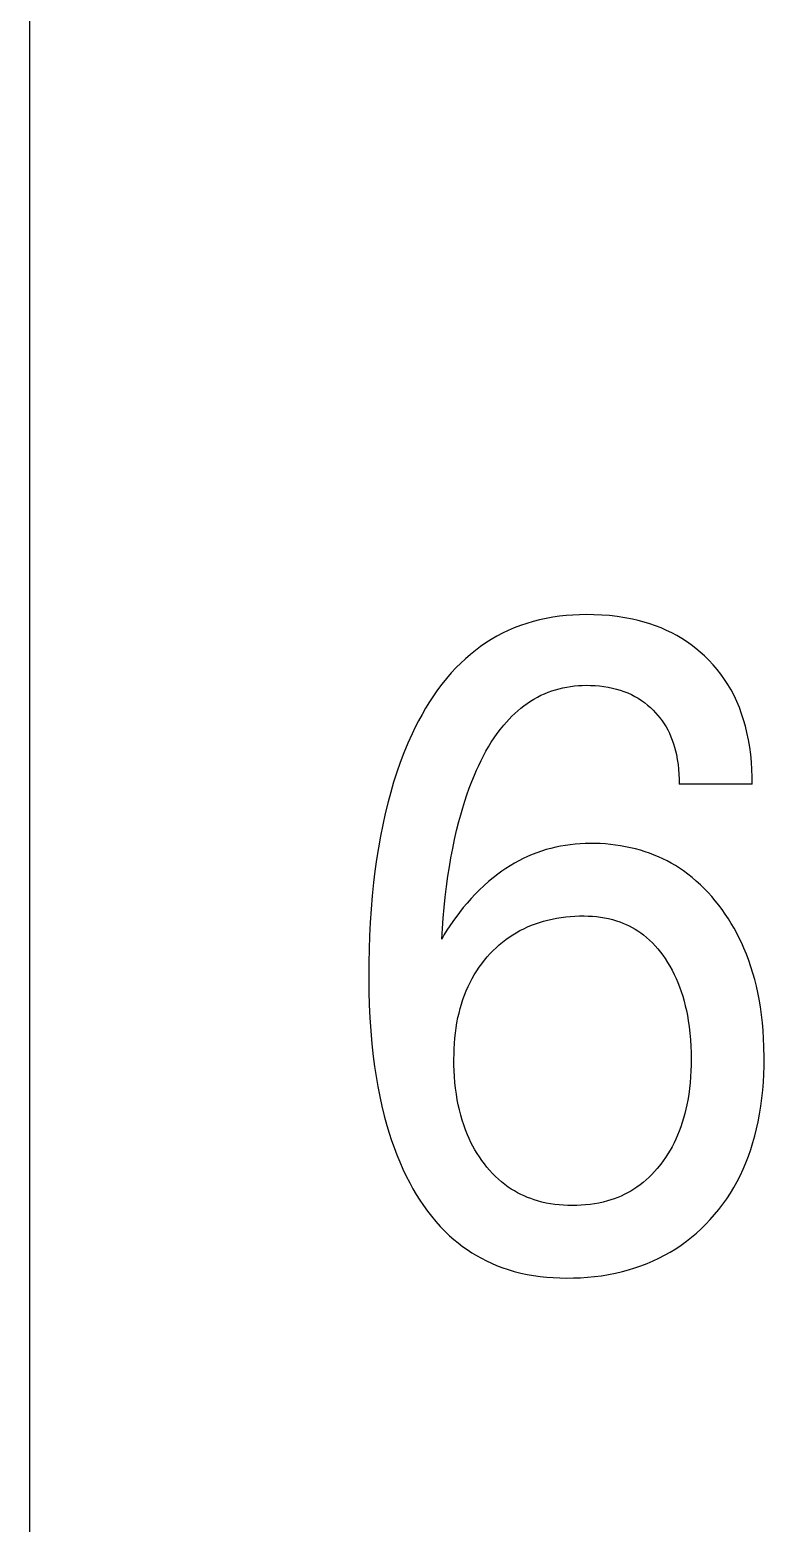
# Model space of a CAD drawing. Extents: x 10 to 656, y -396 to 292.
# Drawn here: x 273.668 to 274.063, y 102.34 to 103.144 of the extents above; entities that cross this region are included whole.
import ezdxf

# ---------------------------------------------------------------- set-up
doc = ezdxf.new("R2010")
doc.units = 0
doc.header["$LTSCALE"] = 5
doc.header["$MEASUREMENT"] = 0
doc.layers.get('0').update_dxf_attribs({"linetype": 'CONTINUOUS'})

msp = doc.modelspace()

# ---------------------------------------------------------------- linework, layer by layer
at = {"color": 7, "linetype": 'Continuous'}
for p, q in [((273.66778, 91.58891), (273.66778, 118.10856)), ((273.66778, 101.48823), (273.66778, 118.10856)), ((273.66778, 91.58891), (273.66778, 118.10856)), ((273.66778, 101.48823), (273.66778, 118.10856)), ((273.9561, 102.82893), (273.95251, 102.82854)), ((273.95969, 102.82921), (273.9561, 102.82893)), ((273.96329, 102.82938), (273.95969, 102.82921)), ((273.96689, 102.82946), (273.96329, 102.82938)), ((273.97108, 102.82941), (273.96689, 102.82946)), ((273.97526, 102.82923), (273.97108, 102.82941)), ((273.97943, 102.8289), (273.97526, 102.82923)), ((273.98357, 102.82842), (273.97943, 102.8289)), ((273.92504, 102.82095), (273.92193, 102.81945)), ((273.9282, 102.82233), (273.92504, 102.82095)), ((273.93155, 102.82362), (273.9282, 102.82233)), ((273.93495, 102.82476), (273.93155, 102.82362)), ((273.9384, 102.82577), (273.93495, 102.82476)), ((273.94188, 102.82665), (273.9384, 102.82577)), ((273.9454, 102.8274), (273.94188, 102.82665)), ((273.94894, 102.82803), (273.9454, 102.8274)), ((273.95251, 102.82854), (273.94894, 102.82803)), ((273.98769, 102.82779), (273.98357, 102.82842)), ((273.99179, 102.82699), (273.98769, 102.82779)), ((273.99492, 102.82626), (273.99179, 102.82699)), ((273.99803, 102.82542), (273.99492, 102.82626)), ((274.00112, 102.82448), (273.99803, 102.82542)), ((274.00416, 102.82343), (274.00112, 102.82448)), ((274.00716, 102.82227), (274.00416, 102.82343)), ((274.01011, 102.82099), (274.00716, 102.82227)), ((274.01301, 102.81959), (274.01011, 102.82099)), ((273.91296, 102.81422), (273.91011, 102.81225)), ((273.91588, 102.81608), (273.91296, 102.81422)), ((273.91887, 102.81783), (273.91588, 102.81608)), ((273.92193, 102.81945), (273.91887, 102.81783)), ((274.01572, 102.81814), (274.01301, 102.81959)), ((274.01837, 102.81658), (274.01572, 102.81814)), ((274.02095, 102.81492), (274.01837, 102.81658)), ((274.02346, 102.81315), (274.02095, 102.81492)), ((274.0259, 102.81129), (274.02346, 102.81315)), ((273.902, 102.80574), (273.89946, 102.80339)), ((273.90462, 102.80801), (273.902, 102.80574)), ((273.90733, 102.81018), (273.90462, 102.80801)), ((273.91011, 102.81225), (273.90733, 102.81018)), ((274.02827, 102.80932), (274.0259, 102.81129)), ((274.03055, 102.80726), (274.02827, 102.80932)), ((274.03293, 102.80493), (274.03055, 102.80726)), ((274.0352, 102.80249), (274.03293, 102.80493)), ((273.89434, 102.79809), (273.89179, 102.79513)), ((273.89701, 102.80095), (273.89434, 102.79809)), ((273.89946, 102.80339), (273.89701, 102.80095)), ((274.03736, 102.79996), (274.0352, 102.80249)), ((274.0394, 102.79733), (274.03736, 102.79996)), ((274.04133, 102.79462), (274.0394, 102.79733)), ((273.88701, 102.78896), (273.88477, 102.78576)), ((273.88934, 102.79209), (273.88701, 102.78896)), ((273.89179, 102.79513), (273.88934, 102.79209)), ((273.94837, 102.78839), (273.95036, 102.78901)), ((273.95036, 102.78901), (273.95238, 102.78956)), ((273.95238, 102.78956), (273.95442, 102.79004)), ((273.95442, 102.79004), (273.95648, 102.79044)), ((273.95648, 102.79044), (273.95854, 102.79078)), ((273.95854, 102.79078), (273.96063, 102.79104)), ((273.96063, 102.79104), (273.96271, 102.79123)), ((273.96271, 102.79123), (273.9648, 102.79135)), ((273.9648, 102.79135), (273.96689, 102.79141)), ((273.96689, 102.79141), (273.96928, 102.79139)), ((273.96928, 102.79139), (273.97167, 102.79128)), ((273.97167, 102.79128), (273.97404, 102.79108)), ((273.97404, 102.79108), (273.97641, 102.79079)), ((273.97641, 102.79079), (273.97875, 102.7904)), ((273.97875, 102.7904), (273.98109, 102.78992)), ((273.98109, 102.78992), (273.98317, 102.78939)), ((273.98317, 102.78939), (273.98522, 102.78878)), ((273.98522, 102.78878), (273.98725, 102.78809)), ((274.04314, 102.79183), (274.04133, 102.79462)), ((274.04482, 102.78897), (274.04314, 102.79183)), ((274.04645, 102.78586), (274.04482, 102.78897)), ((273.88263, 102.78249), (273.88059, 102.77915)), ((273.88477, 102.78576), (273.88263, 102.78249)), ((273.93175, 102.77908), (273.93345, 102.78041)), ((273.93345, 102.78041), (273.93519, 102.78168)), ((273.93519, 102.78168), (273.93697, 102.78289)), ((273.93697, 102.78289), (273.9388, 102.78402)), ((273.9388, 102.78402), (273.94067, 102.78507)), ((273.94067, 102.78507), (273.94258, 102.78604)), ((273.94258, 102.78604), (273.94448, 102.7869)), ((273.94448, 102.7869), (273.94641, 102.78768)), ((273.94641, 102.78768), (273.94837, 102.78839)), ((273.98725, 102.78809), (273.98925, 102.7873)), ((273.98925, 102.7873), (273.9912, 102.78642)), ((273.9912, 102.78642), (273.99311, 102.78544)), ((273.99311, 102.78544), (273.9949, 102.78441)), ((273.9949, 102.78441), (273.99663, 102.78329)), ((273.99663, 102.78329), (273.9983, 102.78208)), ((273.9983, 102.78208), (273.99992, 102.78079)), ((273.99992, 102.78079), (274.00148, 102.77943)), ((274.04794, 102.78268), (274.04645, 102.78586)), ((274.04929, 102.77943), (274.04794, 102.78268)), ((273.87864, 102.77576), (273.87678, 102.77232)), ((273.88059, 102.77915), (273.87864, 102.77576)), ((273.92398, 102.77158), (273.92544, 102.77317)), ((273.92544, 102.77317), (273.92695, 102.77472)), ((273.92695, 102.77472), (273.9285, 102.77623)), ((273.9285, 102.77623), (273.9301, 102.77768)), ((273.9301, 102.77768), (273.93175, 102.77908)), ((274.00148, 102.77943), (274.00297, 102.77799)), ((274.00297, 102.77799), (274.00427, 102.77662)), ((274.00427, 102.77662), (274.00551, 102.7752)), ((274.00551, 102.7752), (274.00669, 102.77373)), ((274.00669, 102.77373), (274.0078, 102.77221)), ((274.0505, 102.77613), (274.04929, 102.77943)), ((274.05158, 102.77278), (274.0505, 102.77613)), ((274.05254, 102.76939), (274.05158, 102.77278)), ((273.87331, 102.76531), (273.87103, 102.76022)), ((273.87501, 102.76883), (273.87331, 102.76531)), ((273.87678, 102.77232), (273.87501, 102.76883)), ((273.91744, 102.76314), (273.91907, 102.76546)), ((273.91907, 102.76546), (273.92078, 102.76773)), ((273.92078, 102.76773), (273.92257, 102.76994)), ((273.92257, 102.76994), (273.92398, 102.77158)), ((274.0078, 102.77221), (274.00885, 102.77065)), ((274.00885, 102.77065), (274.00984, 102.76904)), ((274.00984, 102.76904), (274.01075, 102.7674)), ((274.01075, 102.7674), (274.01164, 102.7656)), ((274.01164, 102.7656), (274.01246, 102.76376)), ((274.05337, 102.76596), (274.05254, 102.76939)), ((274.05418, 102.76203), (274.05337, 102.76596)), ((273.87103, 102.76022), (273.8689, 102.75507)), ((273.913, 102.75589), (273.91441, 102.75834)), ((273.91441, 102.75834), (273.91589, 102.76076)), ((273.91589, 102.76076), (273.91744, 102.76314)), ((274.01246, 102.76376), (274.01319, 102.76189)), ((274.01319, 102.76189), (274.01385, 102.75999)), ((274.01385, 102.75999), (274.01444, 102.75806)), ((274.01444, 102.75806), (274.01496, 102.75611)), ((274.05484, 102.75807), (274.05418, 102.76203)), ((274.05537, 102.7541), (274.05484, 102.75807)), ((273.86692, 102.74987), (273.86508, 102.74461)), ((273.8689, 102.75507), (273.86692, 102.74987)), ((273.90796, 102.74572), (273.90914, 102.7483)), ((273.90914, 102.7483), (273.91037, 102.75086)), ((273.91037, 102.75086), (273.91165, 102.75339)), ((273.91165, 102.75339), (273.913, 102.75589)), ((274.01496, 102.75611), (274.01542, 102.75414)), ((274.01542, 102.75414), (274.01592, 102.75151)), ((274.01592, 102.75151), (274.01632, 102.74885)), ((274.01632, 102.74885), (274.01661, 102.74619)), ((274.05576, 102.75012), (274.05537, 102.7541)), ((274.05603, 102.74614), (274.05576, 102.75012)), ((273.86508, 102.74461), (273.86338, 102.73932)), ((273.90542, 102.73962), (273.90684, 102.74311)), ((273.90684, 102.74311), (273.90796, 102.74572)), ((274.01661, 102.74619), (274.01682, 102.74353)), ((274.01682, 102.74353), (274.01693, 102.74087)), ((274.01693, 102.74087), (274.01697, 102.73824)), ((274.05619, 102.74218), (274.05603, 102.74614)), ((274.05623, 102.73824), (274.05619, 102.74218)), ((273.8618, 102.73398), (273.86035, 102.72861)), ((273.86338, 102.73932), (273.8618, 102.73398)), ((273.90163, 102.72897), (273.90282, 102.73254)), ((273.90282, 102.73254), (273.90408, 102.73609)), ((273.90408, 102.73609), (273.90542, 102.73962)), ((274.05623, 102.73824), (274.01697, 102.73824)), ((273.86035, 102.72861), (273.85884, 102.72249)), ((273.89946, 102.72176), (273.90051, 102.72538)), ((273.90051, 102.72538), (273.90163, 102.72897)), ((273.85748, 102.71634), (273.85625, 102.71015)), ((273.85884, 102.72249), (273.85748, 102.71634)), ((273.89725, 102.71328), (273.89847, 102.71813)), ((273.89847, 102.71813), (273.89946, 102.72176)), ((273.85625, 102.71015), (273.85515, 102.70394)), ((273.89512, 102.7035), (273.89614, 102.7084)), ((273.89614, 102.7084), (273.89725, 102.71328)), ((273.85515, 102.70394), (273.85418, 102.69771)), ((273.8942, 102.69858), (273.89512, 102.7035)), ((273.93784, 102.70032), (273.9354, 102.69928)), ((273.94032, 102.70129), (273.93784, 102.70032)), ((273.94282, 102.70216), (273.94032, 102.70129)), ((273.94536, 102.70295), (273.94282, 102.70216)), ((273.94792, 102.70365), (273.94536, 102.70295)), ((273.95051, 102.70426), (273.94792, 102.70365)), ((273.95311, 102.70479), (273.95051, 102.70426)), ((273.95574, 102.70523), (273.95311, 102.70479)), ((273.95838, 102.7056), (273.95574, 102.70523)), ((273.96103, 102.70588), (273.95838, 102.7056)), ((273.96368, 102.70609), (273.96103, 102.70588)), ((273.96635, 102.70622), (273.96368, 102.70609)), ((273.96902, 102.70628), (273.96635, 102.70622)), ((273.97177, 102.70627), (273.96902, 102.70628)), ((273.97452, 102.70619), (273.97177, 102.70627)), ((273.97726, 102.70602), (273.97452, 102.70619)), ((273.98, 102.70578), (273.97726, 102.70602)), ((273.98272, 102.70545), (273.98, 102.70578)), ((273.98544, 102.70505), (273.98272, 102.70545)), ((273.98814, 102.70456), (273.98544, 102.70505)), ((273.99082, 102.70399), (273.98814, 102.70456)), ((273.99349, 102.70334), (273.99082, 102.70399)), ((273.99613, 102.7026), (273.99349, 102.70334)), ((273.99858, 102.70183), (273.99613, 102.7026)), ((274.001, 102.70098), (273.99858, 102.70183)), ((274.0034, 102.70006), (274.001, 102.70098)), ((274.00577, 102.69906), (274.0034, 102.70006)), ((273.85418, 102.69771), (273.85332, 102.69146)), ((273.8926, 102.6887), (273.89336, 102.69365)), ((273.89336, 102.69365), (273.8942, 102.69858)), ((273.92376, 102.69286), (273.92156, 102.69137)), ((273.92601, 102.69429), (273.92376, 102.69286)), ((273.9283, 102.69565), (273.92601, 102.69429)), ((273.93063, 102.69694), (273.9283, 102.69565)), ((273.933, 102.69815), (273.93063, 102.69694)), ((273.9354, 102.69928), (273.933, 102.69815)), ((274.00811, 102.69799), (274.00577, 102.69906)), ((274.01041, 102.69685), (274.00811, 102.69799)), ((274.01267, 102.69563), (274.01041, 102.69685)), ((274.01489, 102.69434), (274.01267, 102.69563)), ((274.01706, 102.69298), (274.01489, 102.69434)), ((274.01919, 102.69154), (274.01706, 102.69298)), ((273.85257, 102.6852), (273.85184, 102.67806)), ((273.85332, 102.69146), (273.85257, 102.6852)), ((273.89184, 102.68307), (273.8926, 102.6887)), ((273.91434, 102.68573), (273.91192, 102.68357)), ((273.91684, 102.68781), (273.91434, 102.68573)), ((273.91941, 102.68981), (273.91684, 102.68781)), ((273.92156, 102.69137), (273.91941, 102.68981)), ((274.02157, 102.6898), (274.01919, 102.69154)), ((274.02389, 102.68798), (274.02157, 102.6898)), ((274.02613, 102.68607), (274.02389, 102.68798)), ((274.02831, 102.68408), (274.02613, 102.68607)), ((274.03043, 102.68202), (274.02831, 102.68408)), ((273.85184, 102.67806), (273.85123, 102.67091)), ((273.89057, 102.67178), (273.89116, 102.67742)), ((273.89116, 102.67742), (273.89184, 102.68307)), ((273.90505, 102.67666), (273.9029, 102.67423)), ((273.90727, 102.67903), (273.90505, 102.67666)), ((273.90956, 102.68134), (273.90727, 102.67903)), ((273.91192, 102.68357), (273.90956, 102.68134)), ((274.03247, 102.67988), (274.03043, 102.68202)), ((274.03444, 102.67768), (274.03247, 102.67988)), ((274.03635, 102.67543), (274.03444, 102.67768)), ((273.85123, 102.67091), (273.85075, 102.66375)), ((273.89006, 102.66612), (273.89057, 102.67178)), ((273.89878, 102.66921), (273.89517, 102.66436)), ((273.90081, 102.67174), (273.89878, 102.66921)), ((273.9029, 102.67423), (273.90081, 102.67174)), ((274.03819, 102.67311), (274.03635, 102.67543)), ((274.03998, 102.67072), (274.03819, 102.67311)), ((274.04171, 102.66827), (274.03998, 102.67072)), ((274.04336, 102.66578), (274.04171, 102.66827)), ((273.85075, 102.66375), (273.85039, 102.65659)), ((273.88923, 102.65482), (273.88961, 102.66047)), ((273.88961, 102.66047), (273.89006, 102.66612)), ((273.89517, 102.66436), (273.89199, 102.65956)), ((273.93132, 102.65937), (273.93335, 102.6604)), ((273.93335, 102.6604), (273.93541, 102.66135)), ((273.93541, 102.66135), (273.93751, 102.66223)), ((273.93751, 102.66223), (273.93964, 102.66303)), ((273.93964, 102.66303), (273.94179, 102.66376)), ((273.94179, 102.66376), (273.94397, 102.66442)), ((273.94397, 102.66442), (273.94617, 102.66501)), ((273.94617, 102.66501), (273.94858, 102.66557)), ((273.94858, 102.66557), (273.95102, 102.66605)), ((273.95102, 102.66605), (273.95346, 102.66645)), ((273.95346, 102.66645), (273.95592, 102.66677)), ((273.95592, 102.66677), (273.95839, 102.66701)), ((273.95839, 102.66701), (273.96086, 102.66717)), ((273.96086, 102.66717), (273.96335, 102.66725)), ((273.96335, 102.66725), (273.96583, 102.66726)), ((273.96583, 102.66726), (273.96804, 102.6672)), ((273.96804, 102.6672), (273.97024, 102.66708)), ((273.97024, 102.66708), (273.97244, 102.66689)), ((273.97244, 102.66689), (273.97463, 102.66663)), ((273.97463, 102.66663), (273.9768, 102.66628)), ((273.9768, 102.66628), (273.97896, 102.66585)), ((273.97896, 102.66585), (273.9811, 102.66533)), ((273.9811, 102.66533), (273.98321, 102.66471)), ((273.98321, 102.66471), (273.98494, 102.66412)), ((273.98494, 102.66412), (273.98665, 102.66347)), ((273.98665, 102.66347), (273.98833, 102.66274)), ((273.98833, 102.66274), (273.98998, 102.66195)), ((273.98998, 102.66195), (273.9916, 102.6611)), ((273.9916, 102.6611), (273.99319, 102.66018)), ((273.99319, 102.66018), (273.99474, 102.6592)), ((274.04494, 102.66324), (274.04336, 102.66578)), ((274.04645, 102.66067), (274.04494, 102.66324)), ((274.04788, 102.65805), (274.04645, 102.66067)), ((273.85039, 102.65659), (273.85014, 102.64941)), ((273.89057, 102.65721), (273.88923, 102.65482)), ((273.89199, 102.65956), (273.89057, 102.65721)), ((273.9202, 102.65171), (273.92193, 102.65315)), ((273.92193, 102.65315), (273.92371, 102.65453)), ((273.92371, 102.65453), (273.92554, 102.65585)), ((273.92554, 102.65585), (273.92741, 102.65709)), ((273.92741, 102.65709), (273.92933, 102.65826)), ((273.92933, 102.65826), (273.93132, 102.65937)), ((273.99474, 102.6592), (273.99624, 102.65817)), ((273.99624, 102.65817), (273.99771, 102.65707)), ((273.99771, 102.65707), (273.99938, 102.6557)), ((273.99938, 102.6557), (274.00099, 102.65426)), ((274.00099, 102.65426), (274.00254, 102.65274)), ((274.00254, 102.65274), (274.00402, 102.65117)), ((274.04924, 102.65539), (274.04788, 102.65805)), ((274.05053, 102.6527), (274.04924, 102.65539)), ((274.05175, 102.64997), (274.05053, 102.6527)), ((273.85014, 102.64941), (273.85, 102.64224)), ((273.91221, 102.64343), (273.91374, 102.64525)), ((273.91374, 102.64525), (273.91533, 102.64701)), ((273.91533, 102.64701), (273.9169, 102.64863)), ((273.9169, 102.64863), (273.91852, 102.6502)), ((273.91852, 102.6502), (273.9202, 102.65171)), ((274.00402, 102.65117), (274.00544, 102.64953)), ((274.00544, 102.64953), (274.0068, 102.64784)), ((274.0068, 102.64784), (274.00809, 102.64611)), ((274.00809, 102.64611), (274.00933, 102.64433)), ((274.00933, 102.64433), (274.01066, 102.64227)), ((274.05311, 102.64665), (274.05175, 102.64997)), ((274.05437, 102.64329), (274.05311, 102.64665)), ((273.85, 102.64224), (273.84997, 102.63506)), ((273.90677, 102.63564), (273.90803, 102.63766)), ((273.90803, 102.63766), (273.90935, 102.63963)), ((273.90935, 102.63963), (273.91075, 102.64156)), ((273.91075, 102.64156), (273.91221, 102.64343)), ((274.01066, 102.64227), (274.01192, 102.64017)), ((274.01192, 102.64017), (274.01311, 102.63803)), ((274.01311, 102.63803), (274.01422, 102.63584)), ((274.01422, 102.63584), (274.01525, 102.63363)), ((274.05553, 102.63989), (274.05437, 102.64329)), ((274.05659, 102.63646), (274.05553, 102.63989)), ((274.05755, 102.633), (274.05659, 102.63646)), ((273.84997, 102.63506), (273.85008, 102.62635)), ((273.90239, 102.62693), (273.90339, 102.62923)), ((273.90339, 102.62923), (273.90448, 102.63149)), ((273.90448, 102.63149), (273.90559, 102.63359)), ((273.90559, 102.63359), (273.90677, 102.63564)), ((274.01525, 102.63363), (274.01622, 102.63138)), ((274.01622, 102.63138), (274.01711, 102.6291)), ((274.01711, 102.6291), (274.01801, 102.62659)), ((274.05842, 102.62952), (274.05755, 102.633)), ((274.05919, 102.62601), (274.05842, 102.62952)), ((273.85008, 102.62635), (273.85028, 102.61937)), ((273.89915, 102.61743), (273.89984, 102.61984)), ((273.89984, 102.61984), (273.90061, 102.62223)), ((273.90061, 102.62223), (273.90146, 102.62459)), ((273.90146, 102.62459), (273.90239, 102.62693)), ((274.01801, 102.62659), (274.01882, 102.62405)), ((274.01882, 102.62405), (274.01956, 102.62149)), ((274.01956, 102.62149), (274.02022, 102.6189)), ((274.05988, 102.62249), (274.05919, 102.62601)), ((274.06059, 102.61828), (274.05988, 102.62249)), ((273.85028, 102.61937), (273.85061, 102.61241)), ((273.85061, 102.61241), (273.85107, 102.60545)), ((273.89744, 102.60978), (273.89798, 102.61254)), ((273.89798, 102.61254), (273.89853, 102.61499)), ((273.89853, 102.61499), (273.89915, 102.61743)), ((274.02022, 102.6189), (274.02081, 102.6163)), ((274.02081, 102.6163), (274.02133, 102.61368)), ((274.02133, 102.61368), (274.02178, 102.61105)), ((274.06118, 102.61406), (274.06059, 102.61828)), ((274.06167, 102.60983), (274.06118, 102.61406)), ((273.85107, 102.60545), (273.85167, 102.5985)), ((273.89632, 102.60142), (273.89662, 102.60422)), ((273.89662, 102.60422), (273.89699, 102.60701)), ((273.89699, 102.60701), (273.89744, 102.60978)), ((274.02178, 102.61105), (274.02228, 102.6076)), ((274.02228, 102.6076), (274.02268, 102.60413)), ((274.02268, 102.60413), (274.02297, 102.60065)), ((274.06204, 102.60559), (274.06167, 102.60983)), ((274.06232, 102.60133), (274.06204, 102.60559)), ((273.85167, 102.5985), (273.85243, 102.59157)), ((273.89584, 102.593), (273.89594, 102.59581)), ((273.89594, 102.59581), (273.8961, 102.59862)), ((273.8961, 102.59862), (273.89632, 102.60142)), ((274.02297, 102.60065), (274.02318, 102.59717)), ((274.02318, 102.59717), (274.0233, 102.59368)), ((274.0625, 102.59707), (274.06232, 102.60133)), ((274.06259, 102.59067), (274.0625, 102.59707)), ((273.85243, 102.59157), (273.85313, 102.5862)), ((273.89581, 102.59019), (273.89584, 102.593)), ((273.89583, 102.58704), (273.89581, 102.59019)), ((274.0233, 102.59368), (274.02334, 102.59019)), ((274.02334, 102.59019), (274.0233, 102.58701)), ((274.06255, 102.58636), (274.06259, 102.59067)), ((273.85313, 102.5862), (273.85393, 102.58084)), ((273.85393, 102.58084), (273.85485, 102.5755)), ((273.89593, 102.58391), (273.89583, 102.58704)), ((273.89611, 102.58077), (273.89593, 102.58391)), ((273.89636, 102.57764), (273.89611, 102.58077)), ((274.02303, 102.58067), (274.02278, 102.57751)), ((274.0232, 102.58384), (274.02303, 102.58067)), ((274.0233, 102.58701), (274.0232, 102.58384)), ((274.06218, 102.57775), (274.06241, 102.58206)), ((274.06241, 102.58206), (274.06255, 102.58636)), ((273.85485, 102.5755), (273.85589, 102.57018)), ((273.89669, 102.57452), (273.89636, 102.57764)), ((273.89711, 102.57141), (273.89669, 102.57452)), ((274.02245, 102.57435), (274.02203, 102.57121)), ((274.02278, 102.57751), (274.02245, 102.57435)), ((274.0614, 102.56918), (274.06185, 102.57346)), ((274.06185, 102.57346), (274.06218, 102.57775)), ((273.85589, 102.57018), (273.85705, 102.56489)), ((273.85705, 102.56489), (273.85835, 102.55964)), ((273.89762, 102.56832), (273.89711, 102.57141)), ((273.89815, 102.56557), (273.89762, 102.56832)), ((273.89876, 102.56283), (273.89815, 102.56557)), ((274.02106, 102.56565), (274.02055, 102.56325)), ((274.02152, 102.56807), (274.02106, 102.56565)), ((274.02203, 102.57121), (274.02152, 102.56807)), ((274.06017, 102.56065), (274.06085, 102.56491)), ((274.06085, 102.56491), (274.0614, 102.56918)), ((273.85835, 102.55964), (273.85978, 102.55441)), ((273.89945, 102.56012), (273.89876, 102.56283)), ((273.90022, 102.55743), (273.89945, 102.56012)), ((273.90108, 102.55476), (273.90022, 102.55743)), ((274.01862, 102.55613), (274.01784, 102.5538)), ((274.01933, 102.55848), (274.01862, 102.55613)), ((274.01997, 102.56086), (274.01933, 102.55848)), ((274.02055, 102.56325), (274.01997, 102.56086)), ((274.05856, 102.55268), (274.05938, 102.55642)), ((274.05938, 102.55642), (274.06017, 102.56065)), ((273.85978, 102.55441), (273.86098, 102.55044)), ((273.86098, 102.55044), (273.86226, 102.54649)), ((273.90203, 102.55213), (273.90108, 102.55476)), ((273.90307, 102.54953), (273.90203, 102.55213)), ((273.90398, 102.54746), (273.90307, 102.54953)), ((273.90496, 102.54541), (273.90398, 102.54746)), ((274.01608, 102.54921), (274.01516, 102.54714)), ((274.017, 102.55149), (274.01608, 102.54921)), ((274.01784, 102.5538), (274.017, 102.55149)), ((274.05661, 102.54528), (274.05764, 102.54897)), ((274.05764, 102.54897), (274.05856, 102.55268)), ((273.86226, 102.54649), (273.86364, 102.54258)), ((273.86364, 102.54258), (273.86511, 102.5387)), ((273.906, 102.54339), (273.90496, 102.54541)), ((273.9071, 102.5414), (273.906, 102.54339)), ((273.90827, 102.53945), (273.9071, 102.5414)), ((273.9095, 102.53754), (273.90827, 102.53945)), ((274.01204, 102.54112), (274.01087, 102.53918)), ((274.01315, 102.54309), (274.01204, 102.54112)), ((274.01419, 102.5451), (274.01315, 102.54309)), ((274.01516, 102.54714), (274.01419, 102.5451)), ((274.05421, 102.53802), (274.05547, 102.54163)), ((274.05547, 102.54163), (274.05661, 102.54528)), ((273.86511, 102.5387), (273.86668, 102.53486)), ((273.86668, 102.53486), (273.86836, 102.53106)), ((273.91079, 102.53567), (273.9095, 102.53754)), ((273.91215, 102.53384), (273.91079, 102.53567)), ((273.91355, 102.53208), (273.91215, 102.53384)), ((273.91501, 102.53037), (273.91355, 102.53208)), ((274.00512, 102.53128), (274.00372, 102.52968)), ((274.007, 102.5336), (274.00512, 102.53128)), ((274.00835, 102.53542), (274.007, 102.5336)), ((274.00965, 102.53728), (274.00835, 102.53542)), ((274.01087, 102.53918), (274.00965, 102.53728)), ((274.05134, 102.53094), (274.05284, 102.53445)), ((274.05284, 102.53445), (274.05421, 102.53802)), ((273.86836, 102.53106), (273.87014, 102.5273)), ((273.87014, 102.5273), (273.87204, 102.5236)), ((273.87204, 102.5236), (273.87376, 102.52046)), ((273.91654, 102.52871), (273.91501, 102.53037)), ((273.91812, 102.52711), (273.91654, 102.52871)), ((273.91976, 102.52557), (273.91812, 102.52711)), ((273.92146, 102.5241), (273.91976, 102.52557)), ((273.92322, 102.5227), (273.92146, 102.5241)), ((273.99757, 102.52382), (273.9959, 102.52251)), ((273.99918, 102.5252), (273.99757, 102.52382)), ((274.00075, 102.52664), (273.99918, 102.5252)), ((274.00226, 102.52813), (274.00075, 102.52664)), ((274.00372, 102.52968), (274.00226, 102.52813)), ((274.04634, 102.52116), (274.04808, 102.52429)), ((274.04808, 102.52429), (274.04972, 102.52748)), ((274.04972, 102.52748), (274.05134, 102.53094)), ((273.87376, 102.52046), (273.87558, 102.51737)), ((273.87558, 102.51737), (273.87748, 102.51433)), ((273.92504, 102.52138), (273.92322, 102.5227)), ((273.92666, 102.5203), (273.92504, 102.52138)), ((273.92832, 102.51928), (273.92666, 102.5203)), ((273.93002, 102.51832), (273.92832, 102.51928)), ((273.93175, 102.51742), (273.93002, 102.51832)), ((273.93351, 102.51659), (273.93175, 102.51742)), ((273.9353, 102.51582), (273.93351, 102.51659)), ((273.93712, 102.51512), (273.9353, 102.51582)), ((273.98386, 102.51577), (273.98204, 102.51507)), ((273.98566, 102.51653), (273.98386, 102.51577)), ((273.98743, 102.51735), (273.98566, 102.51653)), ((273.98917, 102.51824), (273.98743, 102.51735)), ((273.99088, 102.51918), (273.98917, 102.51824)), ((273.99255, 102.5202), (273.99088, 102.51918)), ((273.99417, 102.52127), (273.99255, 102.5202)), ((273.9959, 102.52251), (273.99417, 102.52127)), ((274.04252, 102.51509), (274.04448, 102.51809)), ((274.04448, 102.51809), (274.04634, 102.52116)), ((273.87748, 102.51433), (273.87947, 102.51135)), ((273.87947, 102.51135), (273.88156, 102.50844)), ((273.88156, 102.50844), (273.88374, 102.50561)), ((273.93896, 102.51447), (273.93712, 102.51512)), ((273.94082, 102.5139), (273.93896, 102.51447)), ((273.94309, 102.51329), (273.94082, 102.5139)), ((273.94539, 102.51277), (273.94309, 102.51329)), ((273.94771, 102.51234), (273.94539, 102.51277)), ((273.95004, 102.512), (273.94771, 102.51234)), ((273.95239, 102.51173), (273.95004, 102.512)), ((273.95474, 102.51155), (273.95239, 102.51173)), ((273.9571, 102.51144), (273.95474, 102.51155)), ((273.95947, 102.5114), (273.9571, 102.51144)), ((273.96186, 102.51144), (273.95947, 102.5114)), ((273.96424, 102.51154), (273.96186, 102.51144)), ((273.96662, 102.51172), (273.96424, 102.51154)), ((273.96899, 102.51198), (273.96662, 102.51172)), ((273.97135, 102.51232), (273.96899, 102.51198)), ((273.9737, 102.51275), (273.97135, 102.51232)), ((273.97602, 102.51326), (273.9737, 102.51275)), ((273.97833, 102.51387), (273.97602, 102.51326)), ((273.98019, 102.51444), (273.97833, 102.51387)), ((273.98204, 102.51507), (273.98019, 102.51444)), ((274.036, 102.50653), (274.03828, 102.50931)), ((274.03828, 102.50931), (274.04045, 102.51216)), ((274.04045, 102.51216), (274.04252, 102.51509)), ((273.88374, 102.50561), (273.88602, 102.50285)), ((273.88602, 102.50285), (273.8884, 102.50018)), ((273.8884, 102.50018), (273.89089, 102.49761)), ((274.02876, 102.49889), (274.03124, 102.50132)), ((274.03124, 102.50132), (274.03363, 102.50384)), ((274.03363, 102.50384), (274.036, 102.50653)), ((273.89089, 102.49761), (273.89347, 102.49514)), ((273.89347, 102.49514), (273.89572, 102.49316)), ((273.89572, 102.49316), (273.89805, 102.49125)), ((273.89805, 102.49125), (273.90044, 102.48942)), ((274.018, 102.49012), (274.02081, 102.49216)), ((274.02081, 102.49216), (274.02354, 102.49431)), ((274.02354, 102.49431), (274.02619, 102.49655)), ((274.02619, 102.49655), (274.02876, 102.49889)), ((273.90044, 102.48942), (273.90289, 102.48768)), ((273.90289, 102.48768), (273.90541, 102.48603)), ((273.90541, 102.48603), (273.90798, 102.48446)), ((273.90798, 102.48446), (273.9106, 102.48299)), ((274.00286, 102.48157), (274.00602, 102.48305)), ((274.00602, 102.48305), (274.00912, 102.48465)), ((274.00912, 102.48465), (274.01216, 102.48636)), ((274.01216, 102.48636), (274.01512, 102.48819)), ((274.01512, 102.48819), (274.018, 102.49012)), ((273.9106, 102.48299), (273.91327, 102.48161)), ((273.91327, 102.48161), (273.91599, 102.48033)), ((273.91599, 102.48033), (273.91875, 102.47915)), ((273.91875, 102.47915), (273.92155, 102.47807)), ((273.92155, 102.47807), (273.9249, 102.47693)), ((273.9249, 102.47693), (273.92828, 102.47594)), ((273.92828, 102.47594), (273.9317, 102.47508)), ((273.9317, 102.47508), (273.93516, 102.47435)), ((273.97897, 102.47427), (273.98269, 102.47501)), ((273.98269, 102.47501), (273.98638, 102.47588)), ((273.98638, 102.47588), (273.98975, 102.47679)), ((273.98975, 102.47679), (273.99308, 102.47781)), ((273.99308, 102.47781), (273.99639, 102.47895)), ((273.99639, 102.47895), (273.99965, 102.4802)), ((273.99965, 102.4802), (274.00286, 102.48157)), ((273.93516, 102.47435), (273.93864, 102.47374)), ((273.93864, 102.47374), (273.94214, 102.47325)), ((273.94214, 102.47325), (273.94567, 102.47288)), ((273.94567, 102.47288), (273.9492, 102.47261)), ((273.9492, 102.47261), (273.95274, 102.47245)), ((273.95274, 102.47245), (273.95628, 102.47238)), ((273.95628, 102.47238), (273.96009, 102.47241)), ((273.96009, 102.47241), (273.96389, 102.47255)), ((273.96389, 102.47255), (273.96769, 102.4728)), ((273.96769, 102.4728), (273.97146, 102.47317)), ((273.97146, 102.47317), (273.97522, 102.47366)), ((273.97522, 102.47366), (273.97897, 102.47427))]:
    msp.add_line(p, q, dxfattribs=at)

doc.saveas('drawing.dxf')
